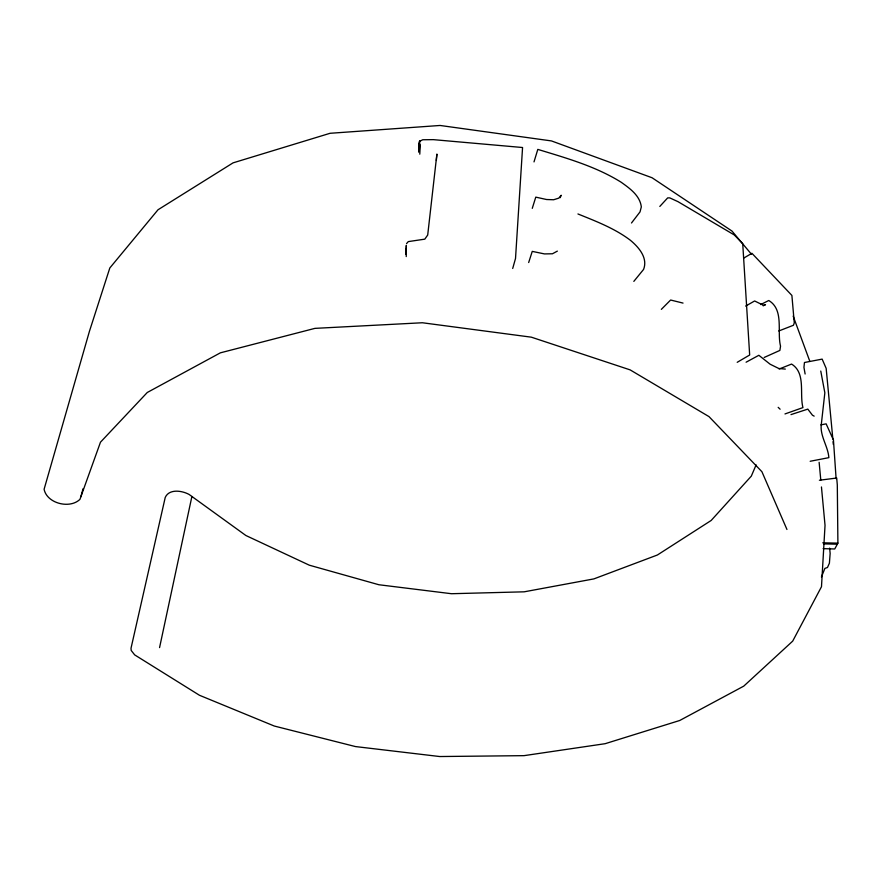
<?xml version="1.0" encoding="UTF-8"?>
<svg xmlns="http://www.w3.org/2000/svg" width="882" height="882" viewBox="0 0 882 882"><rect width="100%" height="100%" fill="white"/><g stroke="black" fill="none" stroke-linecap="round" stroke-linejoin="round"><path stroke-width="1.32" d="M405.94 254.358L406.315 245.383L406.238 256.574M406.161 252.605L406.326 248.757M418.652 152.134L419.071 143.082L420.24 145.133L419.788 154.174M418.84 150.557L419.27 141.517L422.721 139.753L433.36 139.643L522.563 147.515L515.518 258.481L512.707 268.459M419.369 149.808L419.799 140.756M436.347 160.48L436.899 154.041L427.704 235.031L424.804 239.154L408.289 241.602L406.536 243.619M159.565 647.597L191.901 496.467M80.89 496.72L83.018 488.76M534.007 161.902L537.811 149.389C566.354 158.087 595.593 166.301 621.126 182.21C629.726 188.351 639.979 195.539 641.324 206.906L640.034 211.878L631.501 222.992M821.429 577.026L824.902 568.383L827.459 567.523L829.4 563.19L830.149 553.466L829.642 548.108M532.265 208.35L535.782 197.127L546.575 199.519L553.653 199.751L558.813 198.119L561.173 195.264L560.169 197.689M528.671 262.538L532.254 251.381L544.459 253.917L552.452 253.773L557.358 251.116M756.117 464.88L751.31 476.137L711.168 520.468L657.399 554.999L593.873 578.901L524.162 591.822L451.474 593.718L378.874 584.744L309.306 565.186L245.88 535.506L189.09 494.438C182.056 490.601 169.19 488.573 165.232 497.437L131.021 648.215L131.186 650.442L134.659 654.874L199.464 695.27L274.28 726.029L355.446 746.569L439.721 756.536L523.996 755.654L605.151 743.691L679.713 720.495L743.747 686.141L792.686 641.137L821.484 586.728L825.034 525.33L821.451 486.963M823.104 548.626L834.747 548.979L837.9 543.136L837.305 484.913L836.709 478.033L819.389 480.238M633.827 281.38L643.573 269.429C648.105 257.864 638.7 247.192 630.398 240.279C614.666 228.361 596.078 221.305 577.942 213.962M659.813 206.443L667.674 197.888L669.824 197.899L678.004 201.669L734.32 234.976L742.732 243.719L749.667 355.005L737.209 362.315M661.346 309.362L670.629 300.023L683.032 303.088M743.658 258.15L751.905 253.288L791.893 295.437L794.285 322.933L793.425 325.271L778.74 330.993M745.632 306.098L754.617 300.971L763.228 305.183L765.51 304.654L763.206 305.845M746.095 362.215L758.851 355.292L770.151 364.233L778.762 368.478L785.322 369.095M760.648 304.566L768.773 300.497C784.274 309.88 776.844 331.588 780.537 346.141L779.886 350.419L764.154 357.475M779.17 369.007L791.573 364.068C806.115 373.064 799.279 393.78 802.951 407.594L784.98 413.945M790.989 414.606L807.802 409.116L812.454 415.213L814.152 416.128M820.888 424.881L826.136 423.845L833.446 440.008L836.103 478.628M810.172 461.275L828.86 457.648C828.077 446.7 820.525 436.998 821.153 425.763L824.846 392.821L820.767 371.046M822.763 542.816L837.9 543.136M823.689 543.885L837.426 544.205M778.178 407.341L780.118 409.226M751.475 254.259L731.983 231.062L652.074 177.756L551.459 140.922L440.085 125.465L330.055 133.292L233.057 162.861L158.021 209.762L109.82 267.974L89.435 331.312L44.1 489.256C46.878 503.501 69.865 509.223 79.942 499.344L100.471 442.202L147.283 392.479L220.357 352.844L314.929 328.369L422.379 322.757L531.361 337.178L630.123 369.878L708.985 416.602L761.916 471.716L786.953 529.476M793.161 316.087L809.665 360.892M805.123 374.012L803.943 367.364L804.461 362.502L822.145 359.117L826.158 368.356L832.851 439.027M819.135 462.3L820.8 480.117M833.071 441.695L833.292 444.363"/></g></svg>
